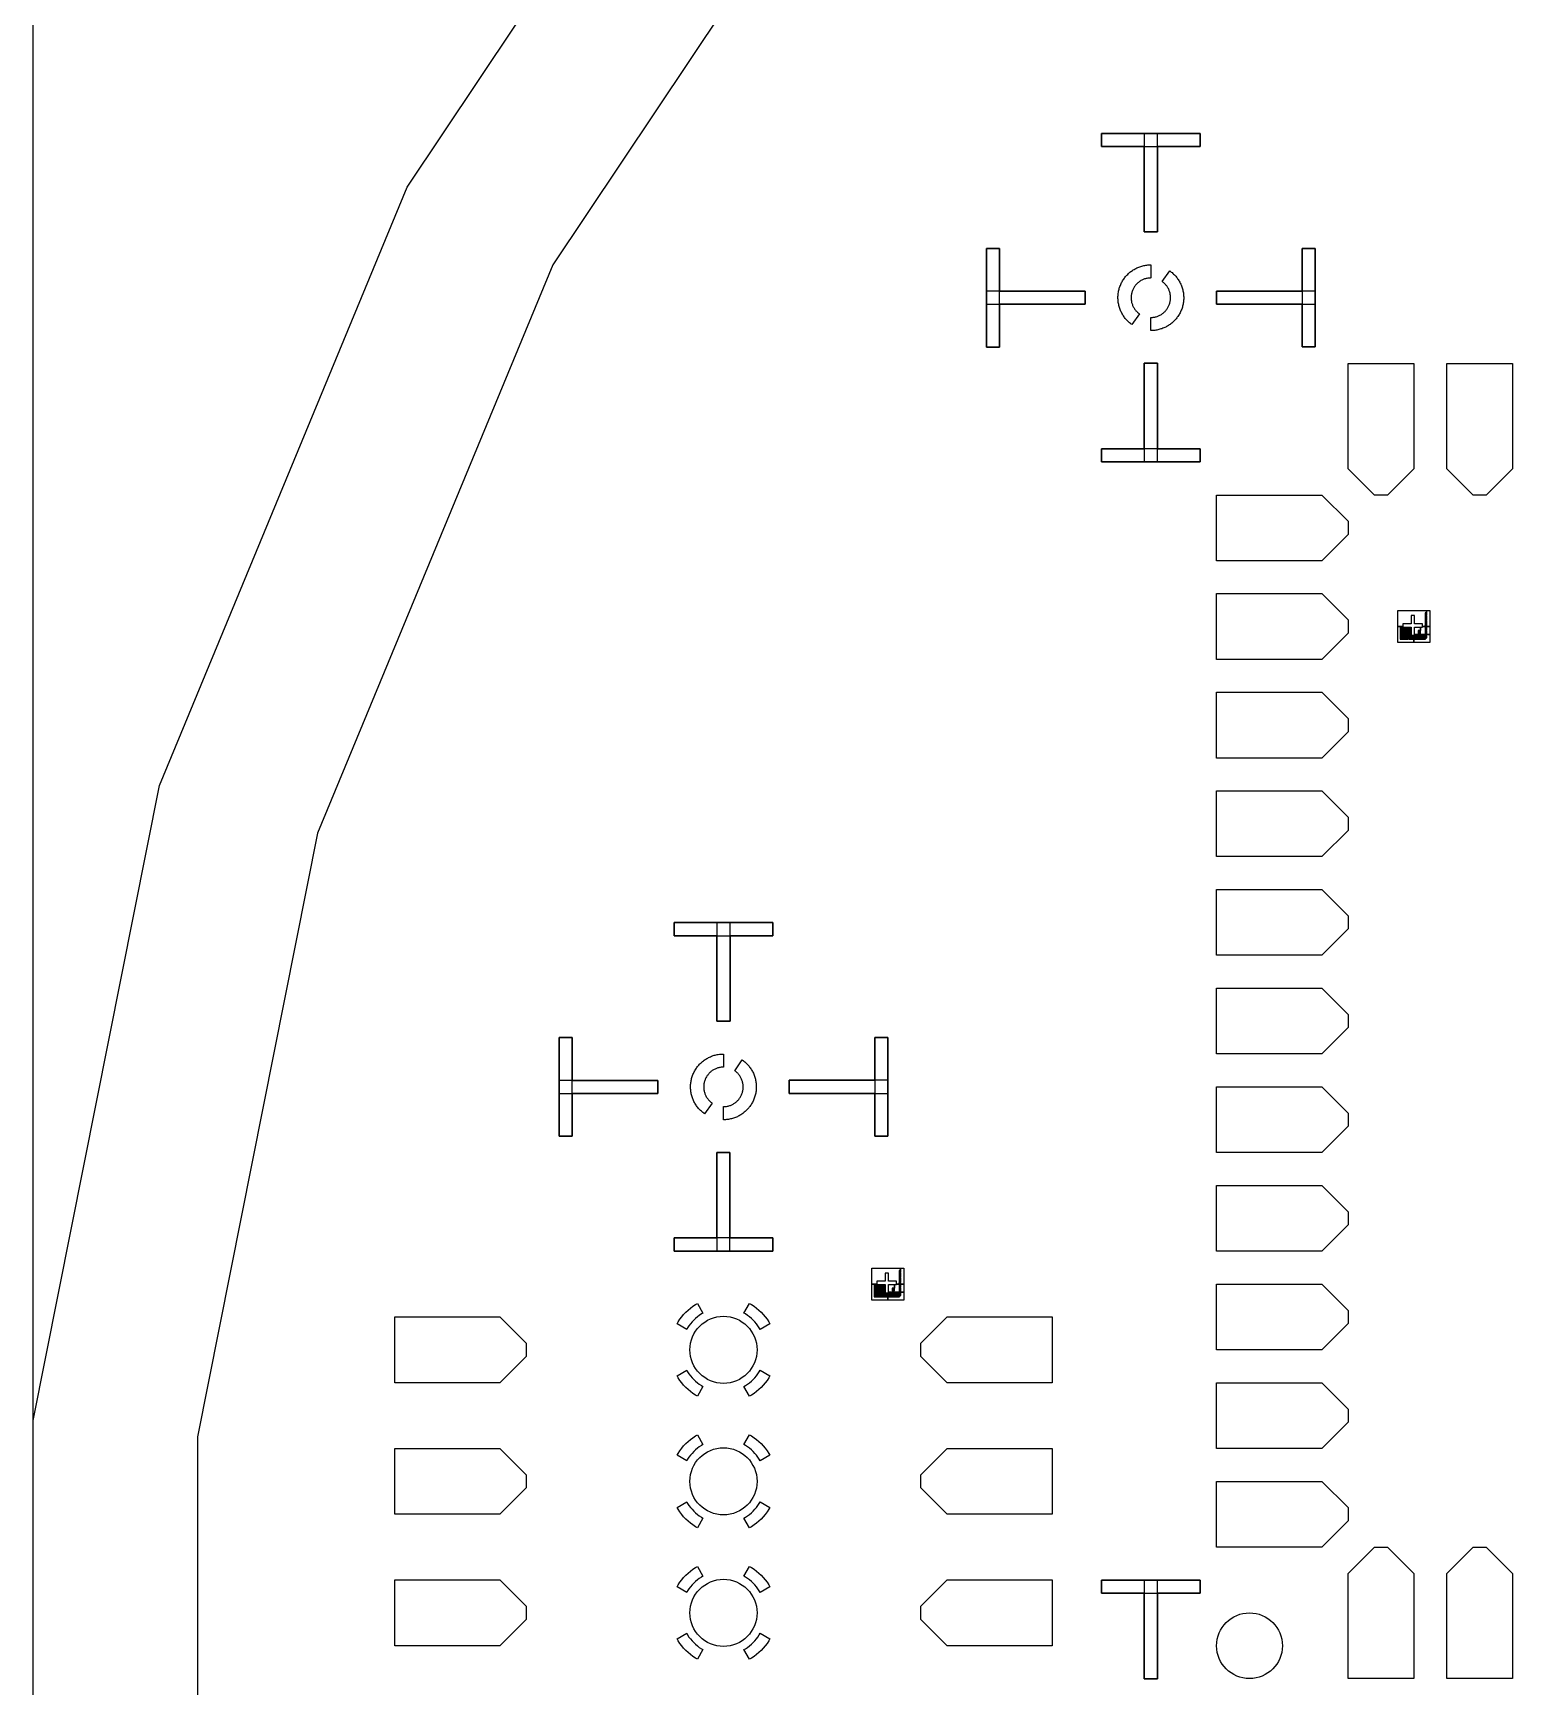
# Model space of a CAD drawing. Extents: x -17000 to 83000, y -61000 to 39000.
# Drawn here: x -17000 to 5750, y -10126 to 15025 of the extents above; entities that cross this region are included whole.
import ezdxf

# ---------------------------------------------------------------- set-up
doc = ezdxf.new("R2010")
doc.units = 0
doc.layers.add('Boundaries', color=3, linetype='CONTINUOUS')
doc.layers.add('Central Electrodes', color=2, linetype='CONTINUOUS')

# ---------------------------------------------------------------- blocks, each defined once
blk = doc.blocks.new('Half_moon_alignment1')
at = {"layer": 'Central Electrodes'}
for points in [[(-286.79, -409.58), (-299.5, -400.5), (-311.75, -391), (-324, -381), (-335.75, -370.75), (-347, -360), (-358, -349), (-368.75, -337.5), (-379.25, -326), (-389.25, -314), (-398.75, -301.5), (-408, -289), (-417, -276), (-425.25, -263), (-433.25, -249.5), (-441, -236), (-448, -222), (-454.75, -208), (-461, -193.5), (-466.75, -179), (-472.25, -164.5), (-477.25, -149.5), (-481.5, -134.5), (-485.5, -119.5), (-489, -104.25), (-492, -89), (-494.5, -73.5), (-496.75, -58), (-498.25, -42.5), (-499.25, -27), (-500, -11.25), (-500, 4.25), (-499.75, 20), (-498.75, 35.5), (-497.5, 51), (-495.5, 66.5), (-493.25, 82), (-490.5, 97.5), (-487.25, 112.75), (-483.5, 127.75), (-479.25, 143), (-474.5, 157.75), (-469.25, 172.5), (-463.75, 187), (-457.75, 201.5), (-451, 215.75), (-444.25, 229.75), (-436.75, 243.5), (-429, 257), (-420.75, 270.25), (-412, 283.25), (-403, 296), (-393.5, 308.5), (-383.75, 320.5), (-373.5, 332.5), (-363, 344), (-352, 355), (-340.75, 366), (-329.25, 376.5), (-317.25, 386.5), (-305, 396.25), (-292.5, 405.5), (-279.75, 414.5), (-266.5, 423), (-253.25, 431.25), (-239.75, 438.75), (-225.75, 446), (-211.75, 453), (-197.5, 459.25), (-183, 465.25), (-168.5, 470.75), (-153.75, 475.75), (-138.75, 480.5), (-123.75, 484.5), (-108.5, 488), (-93.25, 491.25), (-77.75, 494), (-62.25, 496.25), (-46.75, 497.75), (-31.25, 499), (-15.5, 499.75), (0, 500), (0, 300), (-12, 299.75), (-24, 299), (-36, 297.75), (-48, 296.25), (-59.75, 294), (-71.5, 291.25), (-83.25, 288.25), (-94.75, 284.75), (-106.25, 280.75), (-117.25, 276.25), (-128.25, 271.25), (-139, 265.75), (-149.75, 260), (-160, 253.75), (-170, 247.25), (-179.75, 240.25), (-189.25, 232.75), (-198.5, 225), (-207.5, 216.75), (-216, 208.25), (-224.25, 199.5), (-232, 190.25), (-239.5, 180.75), (-246.5, 171), (-253.25, 161), (-259.5, 150.75), (-265.25, 140.25), (-270.75, 129.5), (-275.75, 118.5), (-280.25, 107.25), (-284.25, 96), (-288, 84.5), (-291, 72.75), (-293.75, 61), (-296, 49.25), (-297.75, 37.25), (-299, 25.25), (-299.75, 13.25), (-300, 1.25), (-299.75, -10.75), (-299.25, -22.75), (-298, -34.75), (-296.25, -46.75), (-294.25, -58.75), (-291.75, -70.5), (-288.5, -82), (-285, -93.5), (-281, -105), (-276.75, -116.25), (-271.75, -127.25), (-266.5, -138), (-260.75, -148.5), (-254.5, -159), (-248, -169), (-241, -178.75), (-233.5, -188.25), (-225.75, -197.5), (-217.75, -206.5), (-209.25, -215), (-200.5, -223.25), (-191.25, -231.25), (-181.75, -238.75), (-172.07, -245.75)], [(0, -500), (0, -300), (12, -299.75), (24, -299), (36, -297.75), (48, -296.25), (59.75, -294), (71.5, -291.25), (83.25, -288.25), (94.75, -284.75), (106.25, -280.75), (117.25, -276.25), (128.25, -271.25), (139, -265.75), (149.75, -260), (160, -253.75), (170, -247.25), (179.75, -240.25), (189.25, -232.75), (198.5, -225), (207.5, -216.75), (216, -208.25), (224.25, -199.5), (232, -190.25), (239.5, -180.75), (246.5, -171), (253.25, -161), (259.5, -150.75), (265.25, -140.25), (270.75, -129.5), (275.75, -118.5), (280.25, -107.25), (284.25, -96), (288, -84.5), (291, -72.75), (293.75, -61), (296, -49.25), (297.75, -37.25), (299, -25.25), (299.75, -13.25), (300, -1.25), (299.75, 10.75), (299.25, 22.75), (298, 34.75), (296.25, 46.75), (294.25, 58.75), (291.75, 70.5), (288.5, 82), (285, 93.5), (281, 105), (276.75, 116.25), (271.75, 127.25), (266.5, 138), (260.75, 148.5), (254.5, 159), (248, 169), (241, 178.75), (233.5, 188.25), (225.75, 197.5), (217.75, 206.5), (209.25, 215), (200.5, 223.25), (191.25, 231.25), (181.75, 238.75), (172.07, 245.75), (286.79, 409.58), (299.5, 400.5), (311.75, 391), (324, 381), (335.75, 370.75), (347, 360), (358, 349), (368.75, 337.5), (379.25, 326), (389.25, 314), (398.75, 301.5), (408, 289), (417, 276), (425.25, 263), (433.25, 249.5), (441, 236), (448, 222), (454.75, 208), (461, 193.5), (466.75, 179), (472.25, 164.5), (477.25, 149.5), (481.5, 134.5), (485.5, 119.5), (489, 104.25), (492, 89), (494.5, 73.5), (496.75, 58), (498.25, 42.5), (499.25, 27), (500, 11.25), (500, -4.25), (499.75, -20), (498.75, -35.5), (497.5, -51), (495.5, -66.5), (493.25, -82), (490.5, -97.5), (487.25, -112.75), (483.5, -127.75), (479.25, -143), (474.5, -157.75), (469.25, -172.5), (463.75, -187), (457.75, -201.5), (451, -215.75), (444.25, -229.75), (436.75, -243.5), (429, -257), (420.75, -270.25), (412, -283.25), (403, -296), (393.5, -308.5), (383.75, -320.5), (373.5, -332.5), (363, -344), (352, -355), (340.75, -366), (329.25, -376.5), (317.25, -386.5), (305, -396.25), (292.5, -405.5), (279.75, -414.5), (266.5, -423), (253.25, -431.25), (239.75, -438.75), (225.75, -446), (211.75, -453), (197.5, -459.25), (183, -465.25), (168.5, -470.75), (153.75, -475.75), (138.75, -480.5), (123.75, -484.5), (108.5, -488), (93.25, -491.25), (77.75, -494), (62.25, -496.25), (46.75, -497.75), (31.25, -499), (15.5, -499.75)]]:
    blk.add_lwpolyline(points, close=True, dxfattribs=at)
blk = doc.blocks.new('BIG_photolith_alignment1')
at = {"layer": 'Central Electrodes'}
for points in [[(-225, -17.5), (-225, 225), (210, 225), (210, 190), (190, 190), (190, 185), (210, 185), (210, 180.5), (190, 180.5), (190, 175.5), (210, 175.5), (210, 171), (190, 171), (190, 166), (210, 166), (210, 161.5), (190, 161.5), (190, 156.5), (210, 156.5), (210, 152), (190, 152), (190, 147), (210, 147), (210, 142.5), (190, 142.5), (190, 137.5), (210, 137.5), (210, 133), (190, 133), (190, 128), (210, 128), (210, 123.5), (190, 123.5), (190, 118.5), (210, 118.5), (210, 114), (190, 114), (190, 109), (210, 109), (210, 104.5), (190, 104.5), (190, 99.5), (210, 99.5), (210, 95), (190, 95), (190, 90), (210, 90), (210, 85.5), (190, 85.5), (190, 80.5), (210, 80.5), (210, 76), (190, 76), (190, 71), (210, 71), (210, 66.5), (190, 66.5), (190, 61.5), (210, 61.5), (210, 57), (190, 57), (190, 52), (210, 52), (210, 47.5), (190, 47.5), (190, 42.5), (210, 42.5), (210, 38), (190, 38), (190, 33), (210, 33), (210, 28.5), (190, 28.5), (190, 23.5), (210, 23.5), (210, 19), (190, 19), (190, 14), (210, 14), (210, 9.5), (190, 9.5), (190, 4.5), (210, 4.5), (210, 0), (185, 0), (185, -5), (210, -5), (210, -9.5), (190, -9.5), (190, -14.5), (210, -14.5), (210, 225), (260, 225), (260, -17.5), (150, -17.5), (150, 25), (25, 25), (25, 150), (-25, 150), (-25, 25), (-150, 25), (-150, -17.5)], [(-225, -260), (-225, -17.5), (-185, -17.5), (-185, -190), (-190, -190), (-190, -210), (-185, -210), (-185, -17.5), (-175.5, -17.5), (-175.5, -190), (-180.5, -190), (-180.5, -210), (-175.5, -210), (-175.5, -17.5), (-166, -17.5), (-166, -190), (-171, -190), (-171, -210), (-166, -210), (-166, -17.5), (-156.5, -17.5), (-156.5, -190), (-161.5, -190), (-161.5, -210), (-156.5, -210), (-156.5, -17.5), (-150, -17.5), (-150, -25), (-147, -25), (-147, -190), (-152, -190), (-152, -210), (-147, -210), (-147, -25), (-137.5, -25), (-137.5, -190), (-142.5, -190), (-142.5, -210), (-137.5, -210), (-137.5, -25), (-128, -25), (-128, -190), (-133, -190), (-133, -210), (-128, -210), (-128, -25), (-118.5, -25), (-118.5, -190), (-123.5, -190), (-123.5, -210), (-118.5, -210), (-118.5, -25), (-109, -25), (-109, -190), (-114, -190), (-114, -210), (-109, -210), (-109, -25), (-99.5, -25), (-99.5, -190), (-104.5, -190), (-104.5, -210), (-99.5, -210), (-99.5, -25), (-90, -25), (-90, -190), (-95, -190), (-95, -210), (-90, -210), (-90, -25), (-80.5, -25), (-80.5, -190), (-85.5, -190), (-85.5, -210), (-80.5, -210), (-80.5, -25), (-71, -25), (-71, -190), (-76, -190), (-76, -210), (-71, -210), (-71, -25), (-61.5, -25), (-61.5, -190), (-66.5, -190), (-66.5, -210), (-61.5, -210), (-61.5, -25), (-52, -25), (-52, -190), (-57, -190), (-57, -210), (-52, -210), (-52, -25), (-42.5, -25), (-42.5, -190), (-47.5, -190), (-47.5, -210), (-42.5, -210), (-42.5, -25), (-33, -25), (-33, -190), (-38, -190), (-38, -210), (-33, -210), (-33, -25), (-25, -25), (-25, -150), (-23.5, -150), (-23.5, -190), (-28.5, -190), (-28.5, -210), (-23.5, -210), (-23.5, -150), (-14, -150), (-14, -190), (-19, -190), (-19, -210), (-14, -210), (-14, -150), (-4.5, -150), (-4.5, -190), (-9.5, -190), (-9.5, -210), (-4.5, -210), (-4.5, -150), (5, -150), (5, -185), (0, -185), (0, -210), (5, -210), (5, -150), (14.5, -150), (14.5, -190), (9.5, -190), (9.5, -210), (14.5, -210), (14.5, -150), (17.5, -150), (17.5, -260)], [(17.5, -260), (17.5, -150), (24, -150), (24, -190), (19, -190), (19, -210), (24, -210), (24, -150), (25, -150), (25, -138.75), (33.5, -138.75), (33.5, -190), (28.5, -190), (28.5, -210), (33.5, -210), (33.5, -138.75), (43, -138.75), (43, -190), (38, -190), (38, -210), (43, -210), (43, -138.75), (52.5, -138.75), (52.5, -190), (47.5, -190), (47.5, -210), (52.5, -210), (52.5, -138.75), (62, -138.75), (62, -190), (57, -190), (57, -210), (62, -210), (62, -138.75), (71.5, -138.75), (71.5, -190), (66.5, -190), (66.5, -210), (71.5, -210), (71.5, -138.75), (81, -138.75), (81, -190), (76, -190), (76, -210), (81, -210), (81, -138.75), (90.5, -138.75), (90.5, -190), (85.5, -190), (85.5, -210), (90.5, -210), (90.5, -138.75), (100, -138.75), (100, -190), (95, -190), (95, -210), (100, -210), (100, -138.75), (109.5, -138.75), (109.5, -190), (104.5, -190), (104.5, -210), (109.5, -210), (109.5, -138.75), (119, -138.75), (119, -190), (114, -190), (114, -210), (119, -210), (119, -138.75), (128.5, -138.75), (128.5, -190), (123.5, -190), (123.5, -210), (128.5, -210), (128.5, -138.75), (138, -138.75), (138, -190), (133, -190), (133, -210), (138, -210), (138, -138.75), (147.5, -138.75), (147.5, -190), (142.5, -190), (142.5, -210), (147.5, -210), (147.5, -138.75), (157, -138.75), (157, -190), (152, -190), (152, -210), (157, -210), (157, -138.75), (166.5, -138.75), (166.5, -190), (161.5, -190), (161.5, -210), (166.5, -210), (166.5, -138.75), (176, -138.75), (176, -190), (171, -190), (171, -210), (176, -210), (176, -138.75), (185.5, -138.75), (185.5, -190), (180.5, -190), (180.5, -210), (185.5, -210), (185.5, -138.75), (210, -138.75), (210, -142.5), (190, -142.5), (190, -147.5), (210, -147.5), (210, -152), (190, -152), (190, -157), (210, -157), (210, -161.5), (190, -161.5), (190, -166.5), (210, -166.5), (210, -171), (190, -171), (190, -176), (210, -176), (210, -180.5), (190, -180.5), (190, -185.5), (210, -185.5), (210, -190), (190, -190), (190, -210), (195, -210), (195, -195), (210, -195), (210, -138.75), (260, -138.75), (260, -260)], [(25, -138.75), (25, -25), (117.5, -25), (117.5, -77.5), (82.5, -77.5), (82.5, -122.5), (117.5, -122.5), (117.5, -25), (150, -25), (150, -17.5), (210, -17.5), (210, -19), (190, -19), (190, -24), (210, -24), (210, -28.5), (190, -28.5), (190, -33.5), (210, -33.5), (210, -38), (190, -38), (190, -43), (210, -43), (210, -47.5), (190, -47.5), (190, -52.5), (210, -52.5), (210, -57), (190, -57), (190, -62), (210, -62), (210, -66.5), (190, -66.5), (190, -71.5), (210, -71.5), (210, -76), (190, -76), (190, -81), (210, -81), (210, -85.5), (190, -85.5), (190, -90.5), (210, -90.5), (210, -95), (190, -95), (190, -100), (210, -100), (210, -104.5), (190, -104.5), (190, -109.5), (210, -109.5), (210, -114), (190, -114), (190, -119), (210, -119), (210, -123.5), (190, -123.5), (190, -128.5), (210, -128.5), (210, -133), (190, -133), (190, -138), (210, -138), (210, -17.5), (260, -17.5), (260, -138.75)], [(92.5, -117.5), (87.5, -112.5), (87.5, -87.5), (92.5, -82.5), (107.5, -82.5), (112.5, -87.5), (112.5, -112.5), (107.5, -117.5), (92.5, -117.5), (92.5, -110), (95, -112.5), (105, -112.5), (107.5, -110), (107.5, -90), (105, -87.5), (95, -87.5), (92.5, -90)]]:
    blk.add_lwpolyline(points, close=True, dxfattribs=at)

msp = doc.modelspace()

# ---------------------------------------------------------------- linework, layer by layer
at = {"layer": 'Boundaries'}
msp.add_lwpolyline([(-17000, -61000), (-17000, 39000), (83000, 39000), (83000, -61000)], close=True, dxfattribs=at)
at = {"layer": 'Central Electrodes'}
for points in [[(-17000, -15924.57), (-17000, -6075.43), (-15078.528, 3584.462), (-11309.425, 12683.881), (-5837.536, 20873.142), (1126.858, 27837.536), (9316.119, 33309.425), (17018.848, 36500), (28321.658, 36500), (19144.761, 34674.602), (10500.313, 31093.954), (2720.515, 25895.659), (-3895.659, 19279.485), (-9093.954, 11499.687), (-12674.602, 2855.239), (-14500, -6321.658), (-14500, -15678.342)], [(750, 13500), (-750, 13500)], [(-750, 13500), (-750, 13300)], [(-100, 13500), (-100, 12000)], [(100, 13500), (-100, 13500)], [(100, 12000), (100, 13500)], [(750, 13300), (750, 13500)], [(-750, 13300), (750, 13300)], [(-100, 12000), (100, 12000)], [(-2500, 11750), (-2500, 10250)], [(-2300, 11750), (-2500, 11750)], [(-2300, 10250), (-2300, 11750)], [(2300.271, 11750.943), (2300.271, 10250.943)], [(2500.271, 11750.943), (2300.271, 11750.943)], [(2500.271, 10250.943), (2500.271, 11750.943)], [(-1000, 11100), (-2500, 11100)], [(-2500, 11100), (-2500, 10900)], [(-1000, 10900), (-1000, 11100)], [(1000.271, 11100.943), (1000.271, 10900.943)], [(2500.271, 11100.943), (1000.271, 11100.943)], [(2500.271, 10900.943), (2500.271, 11100.943)], [(-2500, 10900), (-1000, 10900)], [(1000.271, 10900.943), (2500.271, 10900.943)], [(-2500, 10250), (-2300, 10250)], [(2300.271, 10250.943), (2500.271, 10250.943)], [(-100.727, 10003.832), (-100.727, 8503.832)], [(99.273, 10003.832), (-100.727, 10003.832)], [(99.273, 8503.832), (99.273, 10003.832)], [(749.273, 8703.832), (-750.727, 8703.832)], [(-750.727, 8703.832), (-750.727, 8503.832)], [(749.273, 8503.832), (749.273, 8703.832)], [(-750.727, 8503.832), (749.273, 8503.832)], [(-100.727, 8503.832), (99.273, 8503.832)], [(-7250.136, 1498.084), (-7250.136, 1298.084)], [(-5750.136, 1498.084), (-7250.136, 1498.084)], [(-7250.136, 1298.084), (-5750.136, 1298.084)], [(-6400.136, 1498.084), (-6600.136, 1498.084)], [(-6600.136, 1498.084), (-6600.136, -1.916)], [(-6400.136, -1.916), (-6400.136, 1498.084)], [(-5750.136, 1298.084), (-5750.136, 1498.084)], [(-6600.136, -1.916), (-6400.136, -1.916)], [(-3999.865, -250.973), (-4199.865, -250.973)], [(-4199.865, -250.973), (-4199.865, -1750.973)], [(-3999.865, -1750.973), (-3999.865, -250.973)], [(-8800.136, -251.916), (-9000.136, -251.916)], [(-9000.136, -251.916), (-9000.136, -1751.916)], [(-8800.136, -1751.916), (-8800.136, -251.916)], [(-9000.136, -901.916), (-9000.136, -1101.916)], [(-7500.136, -901.916), (-9000.136, -901.916)], [(-7500.136, -1101.916), (-7500.136, -901.916)], [(-5499.865, -900.973), (-5499.865, -1100.973)], [(-3999.865, -900.973), (-5499.865, -900.973)], [(-3999.865, -1100.973), (-3999.865, -900.973)], [(-9000.136, -1101.916), (-7500.136, -1101.916)], [(-5499.865, -1100.973), (-3999.865, -1100.973)], [(-9000.136, -1751.916), (-8800.136, -1751.916)], [(-4199.865, -1750.973), (-3999.865, -1750.973)], [(-6600.863, -1998.084), (-6600.863, -3498.084)], [(-6400.863, -1998.084), (-6600.863, -1998.084)], [(-6400.863, -3498.084), (-6400.863, -1998.084)], [(-7250.863, -3298.084), (-7250.863, -3498.084)], [(-5750.863, -3298.084), (-7250.863, -3298.084)], [(-7250.863, -3498.084), (-5750.863, -3498.084)], [(-6600.863, -3498.084), (-6400.863, -3498.084)], [(-5750.863, -3498.084), (-5750.863, -3298.084)], [(-750.136, -8501.916), (-750.136, -8701.916)], [(749.865, -8501.916), (-750.136, -8501.916)], [(99.865, -8501.916), (-100.136, -8501.916)], [(-100.136, -8501.916), (-100.136, -10001.916)], [(99.865, -10001.916), (99.865, -8501.916)], [(749.865, -8701.916), (749.865, -8501.916)], [(-750.136, -8701.916), (749.865, -8701.916)], [(-100.136, -10001.916), (99.865, -10001.916)]]:
    msp.add_lwpolyline(points, dxfattribs=at)
for points in [[(-100, 12000), (-100, 13300), (-750, 13300), (-750, 13500), (750, 13500), (750, 13300), (100, 13300), (100, 12000)], [(-2500, 10250), (-2500, 11750), (-2300, 11750), (-2300, 11100), (-1000, 11100), (-1000, 10900), (-2300, 10900), (-2300, 10250)], [(2300.271, 10250.943), (2300.271, 10900.943), (1000.271, 10900.943), (1000.271, 11100.943), (2300.271, 11100.943), (2300.271, 11750.943), (2500.271, 11750.943), (2500.271, 10250.943)], [(-750.727, 8503.832), (-750.727, 8703.832), (-100.727, 8703.832), (-100.727, 10003.832), (99.273, 10003.832), (99.273, 8703.832), (749.273, 8703.832), (749.273, 8503.832)], [(3400, 8000), (3000, 8400), (3000, 10000), (4000, 10000), (4000, 8400), (3600, 8000)], [(4900, 8000), (4500, 8400), (4500, 10000), (5500, 10000), (5500, 8400), (5100, 8000)], [(1000, 7000), (1000, 8000), (2600, 8000), (3000, 7600), (3000, 7400), (2600, 7000)], [(1000, 5500), (1000, 6500), (2600, 6500), (3000, 6100), (3000, 5900), (2600, 5500)], [(1000, 4000), (1000, 5000), (2600, 5000), (3000, 4600), (3000, 4400), (2600, 4000)], [(1000, 2500), (1000, 3500), (2600, 3500), (3000, 3100), (3000, 2900), (2600, 2500)], [(1000, 1000), (1000, 2000), (2600, 2000), (3000, 1600), (3000, 1400), (2600, 1000)], [(-6600.136, -1.916), (-6600.136, 1298.084), (-7250.136, 1298.084), (-7250.136, 1498.084), (-5750.136, 1498.084), (-5750.136, 1298.084), (-6400.136, 1298.084), (-6400.136, -1.916)], [(1000, -500), (1000, 500), (2600, 500), (3000, 100), (3000, -100), (2600, -500)], [(-4199.865, -1750.973), (-4199.865, -1100.973), (-5499.865, -1100.973), (-5499.865, -900.973), (-4199.865, -900.973), (-4199.865, -250.973), (-3999.865, -250.973), (-3999.865, -1750.973)], [(-9000.136, -1751.916), (-9000.136, -251.916), (-8800.136, -251.916), (-8800.136, -901.916), (-7500.136, -901.916), (-7500.136, -1101.916), (-8800.136, -1101.916), (-8800.136, -1751.916)], [(1000, -2000), (1000, -1000), (2600, -1000), (3000, -1400), (3000, -1600), (2600, -2000)], [(-7250.863, -3498.084), (-7250.863, -3298.084), (-6600.863, -3298.084), (-6600.863, -1998.084), (-6400.863, -1998.084), (-6400.863, -3298.084), (-5750.863, -3298.084), (-5750.863, -3498.084)], [(1000, -3500), (1000, -2500), (2600, -2500), (3000, -2900), (3000, -3100), (2600, -3500)], [(1000, -5000), (1000, -4000), (2600, -4000), (3000, -4400), (3000, -4600), (2600, -5000)], [(-11500, -5500), (-11500, -4500), (-9900, -4500), (-9500, -4900), (-9500, -5100), (-9900, -5500)], [(-7059.257, -4688.66), (-7206.48, -4603.66), (-7189.697, -4574.589), (-7163.793, -4535.206), (-7135.646, -4497.398), (-7105.346, -4461.287), (-7072.999, -4427.001), (-7038.713, -4394.654), (-7002.602, -4364.354), (-6964.794, -4336.207), (-6925.411, -4310.303), (-6896.34, -4293.52), (-6811.34, -4440.743), (-6836.127, -4455.055), (-6867.243, -4475.521), (-6897.121, -4497.763), (-6925.649, -4521.701), (-6952.74, -4547.26), (-6978.299, -4574.351), (-7002.237, -4602.879), (-7024.479, -4632.757), (-7044.945, -4663.873)], [(-5940.743, -4688.66), (-5955.055, -4663.873), (-5975.521, -4632.757), (-5997.763, -4602.879), (-6021.701, -4574.351), (-6047.26, -4547.26), (-6074.351, -4521.701), (-6102.879, -4497.763), (-6132.757, -4475.521), (-6163.873, -4455.055), (-6188.66, -4440.743), (-6103.66, -4293.52), (-6074.589, -4310.303), (-6035.206, -4336.207), (-5997.398, -4364.354), (-5961.287, -4394.654), (-5927.001, -4427.001), (-5894.654, -4461.287), (-5864.354, -4497.398), (-5836.207, -4535.206), (-5810.303, -4574.589), (-5793.52, -4603.66)], [(-3100, -5500), (-3500, -5100), (-3500, -4900), (-3100, -4500), (-1500, -4500), (-1500, -5500)], [(-6896.34, -5706.48), (-6925.411, -5689.697), (-6964.794, -5663.794), (-7002.602, -5635.646), (-7038.713, -5605.346), (-7072.999, -5572.999), (-7105.346, -5538.713), (-7135.646, -5502.602), (-7163.793, -5464.794), (-7189.697, -5425.411), (-7206.48, -5396.34), (-7059.257, -5311.34), (-7044.945, -5336.127), (-7024.479, -5367.243), (-7002.237, -5397.121), (-6978.299, -5425.649), (-6952.74, -5452.74), (-6925.649, -5478.299), (-6897.121, -5502.237), (-6867.243, -5524.48), (-6836.127, -5544.945), (-6811.34, -5559.257)], [(-6103.66, -5706.48), (-6188.66, -5559.257), (-6163.873, -5544.945), (-6132.757, -5524.48), (-6102.879, -5502.237), (-6074.351, -5478.299), (-6047.26, -5452.74), (-6021.701, -5425.649), (-5997.763, -5397.121), (-5975.521, -5367.243), (-5955.055, -5336.127), (-5940.743, -5311.34), (-5793.52, -5396.34), (-5810.303, -5425.411), (-5836.207, -5464.794), (-5864.354, -5502.602), (-5894.654, -5538.713), (-5927.001, -5572.999), (-5961.287, -5605.346), (-5997.398, -5635.646), (-6035.206, -5663.794), (-6074.589, -5689.697)], [(1000, -6500), (1000, -5500), (2600, -5500), (3000, -5900), (3000, -6100), (2600, -6500)], [(-11500, -7500), (-11500, -6500), (-9900, -6500), (-9500, -6900), (-9500, -7100), (-9900, -7500)], [(-7059.257, -6688.66), (-7206.48, -6603.66), (-7189.697, -6574.589), (-7163.793, -6535.206), (-7135.646, -6497.398), (-7105.346, -6461.287), (-7072.999, -6427.001), (-7038.713, -6394.654), (-7002.602, -6364.354), (-6964.794, -6336.207), (-6925.411, -6310.303), (-6896.34, -6293.52), (-6811.34, -6440.743), (-6836.127, -6455.055), (-6867.243, -6475.521), (-6897.121, -6497.763), (-6925.649, -6521.701), (-6952.74, -6547.26), (-6978.299, -6574.351), (-7002.237, -6602.879), (-7024.479, -6632.757), (-7044.945, -6663.873)], [(-5940.743, -6688.66), (-5955.055, -6663.873), (-5975.521, -6632.757), (-5997.763, -6602.879), (-6021.701, -6574.351), (-6047.26, -6547.26), (-6074.351, -6521.701), (-6102.879, -6497.763), (-6132.757, -6475.521), (-6163.873, -6455.055), (-6188.66, -6440.743), (-6103.66, -6293.52), (-6074.589, -6310.303), (-6035.206, -6336.207), (-5997.398, -6364.354), (-5961.287, -6394.654), (-5927.001, -6427.001), (-5894.654, -6461.287), (-5864.354, -6497.398), (-5836.207, -6535.206), (-5810.303, -6574.589), (-5793.52, -6603.66)], [(-3100, -7500), (-3500, -7100), (-3500, -6900), (-3100, -6500), (-1500, -6500), (-1500, -7500)], [(1000, -8000), (1000, -7000), (2600, -7000), (3000, -7400), (3000, -7600), (2600, -8000)], [(-6896.34, -7706.48), (-6925.411, -7689.697), (-6964.794, -7663.794), (-7002.602, -7635.646), (-7038.713, -7605.346), (-7072.999, -7572.999), (-7105.346, -7538.713), (-7135.646, -7502.602), (-7163.793, -7464.794), (-7189.697, -7425.411), (-7206.48, -7396.34), (-7059.257, -7311.34), (-7044.945, -7336.127), (-7024.479, -7367.243), (-7002.237, -7397.121), (-6978.299, -7425.649), (-6952.74, -7452.74), (-6925.649, -7478.299), (-6897.121, -7502.237), (-6867.243, -7524.48), (-6836.127, -7544.945), (-6811.34, -7559.257)], [(-6103.66, -7706.48), (-6188.66, -7559.257), (-6163.873, -7544.945), (-6132.757, -7524.48), (-6102.879, -7502.237), (-6074.351, -7478.299), (-6047.26, -7452.74), (-6021.701, -7425.649), (-5997.763, -7397.121), (-5975.521, -7367.243), (-5955.055, -7336.127), (-5940.743, -7311.34), (-5793.52, -7396.34), (-5810.303, -7425.411), (-5836.207, -7464.794), (-5864.354, -7502.602), (-5894.654, -7538.713), (-5927.001, -7572.999), (-5961.287, -7605.346), (-5997.398, -7635.646), (-6035.206, -7663.794), (-6074.589, -7689.697)], [(3000, -10000), (3000, -8400), (3400, -8000), (3600, -8000), (4000, -8400), (4000, -10000)], [(4500, -10000), (4500, -8400), (4900, -8000), (5100, -8000), (5500, -8400), (5500, -10000)], [(-7059.257, -8688.66), (-7206.48, -8603.66), (-7189.697, -8574.589), (-7163.793, -8535.206), (-7135.646, -8497.398), (-7105.346, -8461.287), (-7072.999, -8427.001), (-7038.713, -8394.654), (-7002.602, -8364.354), (-6964.794, -8336.207), (-6925.411, -8310.303), (-6896.34, -8293.52), (-6811.34, -8440.743), (-6836.127, -8455.055), (-6867.243, -8475.521), (-6897.121, -8497.763), (-6925.649, -8521.701), (-6952.74, -8547.26), (-6978.299, -8574.351), (-7002.237, -8602.879), (-7024.479, -8632.757), (-7044.945, -8663.873)], [(-5940.743, -8688.66), (-5955.055, -8663.873), (-5975.521, -8632.757), (-5997.763, -8602.879), (-6021.701, -8574.351), (-6047.26, -8547.26), (-6074.351, -8521.701), (-6102.879, -8497.763), (-6132.757, -8475.521), (-6163.873, -8455.055), (-6188.66, -8440.743), (-6103.66, -8293.52), (-6074.589, -8310.303), (-6035.206, -8336.207), (-5997.398, -8364.354), (-5961.287, -8394.654), (-5927.001, -8427.001), (-5894.654, -8461.287), (-5864.354, -8497.398), (-5836.207, -8535.206), (-5810.303, -8574.589), (-5793.52, -8603.661)], [(-11500, -9500), (-11500, -8500), (-9900, -8500), (-9500, -8900), (-9500, -9100), (-9900, -9500)], [(-3100, -9500), (-3500, -9100), (-3500, -8900), (-3100, -8500), (-1500, -8500), (-1500, -9500)], [(-100.136, -10001.916), (-100.136, -8701.916), (-750.136, -8701.916), (-750.136, -8501.916), (749.865, -8501.916), (749.865, -8701.916), (99.865, -8701.916), (99.865, -10001.916)], [(-6896.34, -9706.48), (-6925.411, -9689.697), (-6964.794, -9663.794), (-7002.602, -9635.646), (-7038.713, -9605.346), (-7072.999, -9572.999), (-7105.346, -9538.713), (-7135.646, -9502.602), (-7163.793, -9464.794), (-7189.697, -9425.411), (-7206.48, -9396.34), (-7059.257, -9311.34), (-7044.945, -9336.127), (-7024.479, -9367.243), (-7002.237, -9397.121), (-6978.299, -9425.649), (-6952.74, -9452.74), (-6925.649, -9478.299), (-6897.121, -9502.237), (-6867.243, -9524.48), (-6836.127, -9544.945), (-6811.34, -9559.257)], [(-6103.66, -9706.48), (-6188.66, -9559.257), (-6163.873, -9544.945), (-6132.757, -9524.48), (-6102.879, -9502.237), (-6074.351, -9478.299), (-6047.26, -9452.74), (-6021.701, -9425.649), (-5997.763, -9397.121), (-5975.521, -9367.243), (-5955.055, -9336.127), (-5940.743, -9311.34), (-5793.52, -9396.34), (-5810.303, -9425.411), (-5836.207, -9464.794), (-5864.354, -9502.602), (-5894.654, -9538.713), (-5927.001, -9572.999), (-5961.287, -9605.346), (-5997.398, -9635.646), (-6035.206, -9663.794), (-6074.589, -9689.697)]]:
    msp.add_lwpolyline(points, close=True, dxfattribs=at)
for centre, radius in [((-6500, -5000), 510.252), ((-6500, -7000), 510.252), ((-6500, -9000), 510.252), ((1500, -9500), 500)]:
    msp.add_circle(centre, radius, dxfattribs=at)

# ---------------------------------------------------------------- block references
for name, p in [('Half_moon_alignment1', (-0.271, 11000.45)), ('BIG_photolith_alignment1', (3982.5, 6017.5)), ('Half_moon_alignment1', (-6500.407, -1001.466)), ('BIG_photolith_alignment1', (-4017.5, -3982.5))]:
    msp.add_blockref(name, p)

doc.saveas('drawing.dxf')
